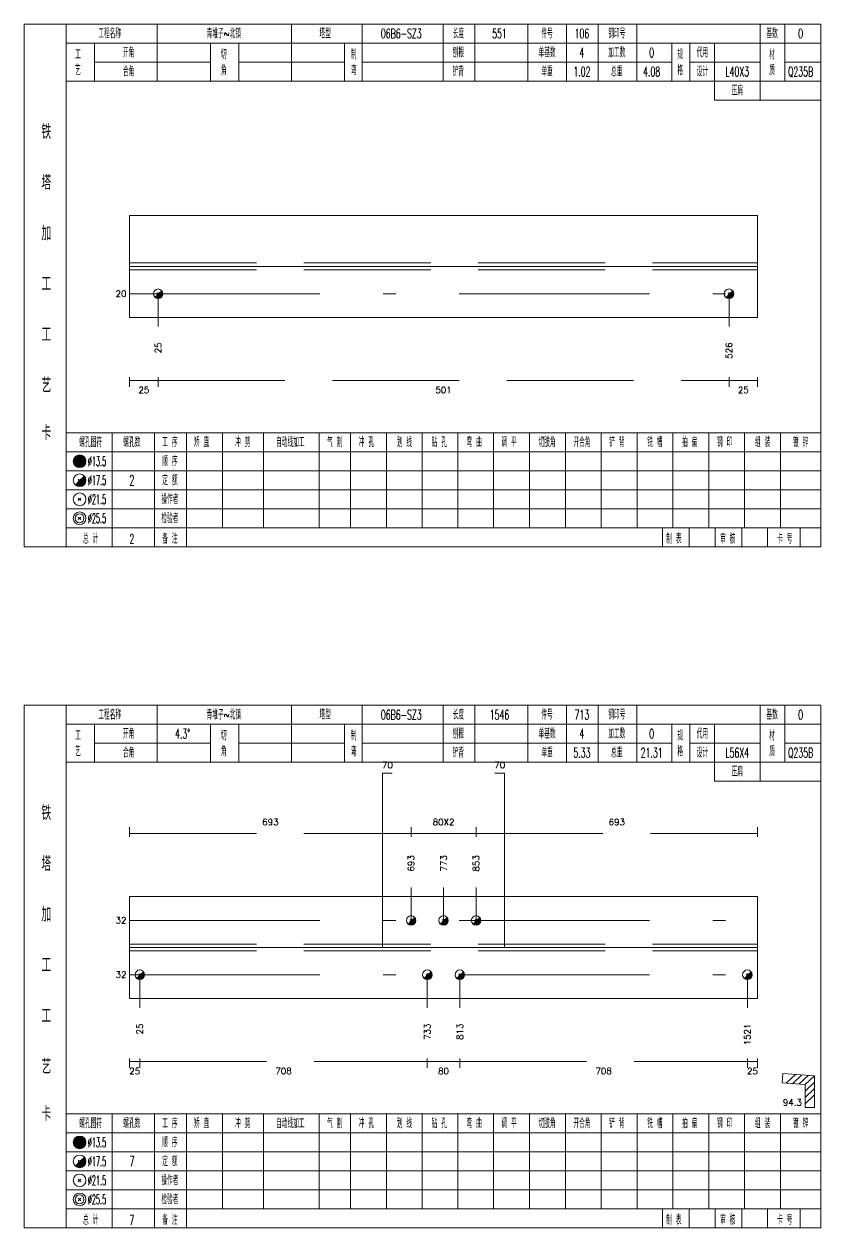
# Model space of a CAD drawing. Extents: x 0 to 30090, y 0 to 380.
# Drawn here: x 1507 to 1758.4, y 0 to 380 of the extents above; entities that cross this region are included whole.
import ezdxf
from ezdxf.enums import TextEntityAlignment as Align

# ---------------------------------------------------------------- set-up
doc = ezdxf.new("R2010")
doc.units = 0
doc.header["$LTSCALE"] = 20
doc.header["$MEASUREMENT"] = 0
doc.linetypes.add('一点画线', pattern=[5.2, 3, -1, 0.2, -1])
doc.linetypes.add('虚线', pattern=[2.75, 2, -0.75])
doc.layers.get('0').update_dxf_attribs({"linetype": 'CONTINUOUS', "lineweight": 25})
for name, color, linetype, lineweight in [('1', 7, 'CONTINUOUS', 25), ('2', 7, 'CONTINUOUS', 25), ('4', 7, 'CONTINUOUS', 25), ('5', 7, 'CONTINUOUS', 25)]:
    doc.layers.add(name, color=color, linetype=linetype, lineweight=lineweight)
doc.styles.get("Standard").update_dxf_attribs({"font": 'simplex', "width": 0.7, "bigfont": 'gbhzfs.shx'})

# ---------------------------------------------------------------- blocks, each defined once
blk = doc.blocks.new('孔17.5')
at = {"layer": '5', "color": 7, "linetype": 'Continuous', "lineweight": 13}
for p, q in [((-0.2, -0.2), (0.2, 0.2)), ((-0.2, 0.2), (0.2, -0.2))]:
    blk.add_line(p, q, dxfattribs=at)
blk.add_circle((0, 0), 1, dxfattribs=at)
for radius in [0.9, 0.8, 0.7, 0.6, 0.5, 0.4, 0.3, 0.2, 0.1]:
    blk.add_arc((0, 0), radius, 225, 45, dxfattribs=at)

msp = doc.modelspace()

# ---------------------------------------------------------------- linework, layer by layer
at = {"color": 7, "linetype": 'Continuous', "lineweight": 18}
for p, q in [((1540.3, 319.62), (1540.3, 287.38)), ((1540.3, 319.62), (1738.4, 319.62)), ((1738.4, 319.62), (1738.4, 287.38)), ((1540.3, 303.5), (1738.4, 303.5)), ((1540.3, 104.57), (1540.3, 72.43)), ((1540.3, 104.57), (1738.4, 104.57)), ((1738.4, 104.57), (1738.4, 72.43)), ((1540.3, 88.5), (1738.4, 88.5))]:
    msp.add_line(p, q, dxfattribs=at)
at = {"color": 1, "linetype": '虚线', "lineweight": 18}
for p, q in [((1540.3, 304.62), (1738.4, 304.62)), ((1540.3, 302.38), (1738.4, 302.38)), ((1540.3, 89.57), (1738.4, 89.57)), ((1540.3, 87.43), (1738.4, 87.43))]:
    msp.add_line(p, q, dxfattribs=at)
at = {"color": 3, "linetype": '一点画线', "lineweight": 13}
for p, q in [((1540.3, 294.88), (1738.4, 294.88)), ((1540.3, 97.07), (1738.4, 97.07)), ((1540.3, 79.93), (1738.4, 79.93))]:
    msp.add_line(p, q, dxfattribs=at)
at = {"color": 7, "linetype": 'Continuous', "lineweight": 13}
for p, q in [((1549.29, 294.88), (1549.29, 284.5)), ((1729.41, 294.88), (1729.41, 284.5)), ((1629.1, 97.07), (1629.1, 107.5)), ((1639.35, 97.07), (1639.35, 107.5)), ((1649.6, 97.07), (1649.6, 107.5)), ((1543.5, 79.93), (1543.5, 69.5)), ((1634.22, 79.93), (1634.22, 69.5)), ((1644.48, 79.93), (1644.48, 69.5)), ((1735.2, 79.93), (1735.2, 69.5))]:
    msp.add_line(p, q, dxfattribs=at)
at = {"color": 8, "linetype": '虚线', "lineweight": 9}
for p, q in [((1540.3, 268.5), (1540.3, 265.5)), ((1540.3, 267.5), (1549.29, 267.5)), ((1549.29, 268.5), (1549.29, 265.5)), ((1549.29, 268.5), (1549.29, 265.5)), ((1549.29, 267.5), (1729.41, 267.5)), ((1729.41, 268.5), (1729.41, 265.5)), ((1729.41, 268.5), (1729.41, 265.5)), ((1729.41, 267.5), (1738.4, 267.5)), ((1738.4, 268.5), (1738.4, 265.5)), ((1540.3, 123.5), (1540.3, 126.5)), ((1629.1, 123.5), (1629.1, 126.5)), ((1629.1, 123.5), (1629.1, 126.5)), ((1649.6, 123.5), (1649.6, 126.5)), ((1649.6, 123.5), (1649.6, 126.5)), ((1738.4, 123.5), (1738.4, 126.5)), ((1540.3, 124.5), (1629.1, 124.5)), ((1629.1, 124.5), (1649.6, 124.5)), ((1649.6, 124.5), (1738.4, 124.5)), ((1540.3, 53.5), (1540.3, 50.5)), ((1543.5, 53.5), (1543.5, 50.5)), ((1543.5, 53.5), (1543.5, 50.5)), ((1634.22, 53.5), (1634.22, 50.5)), ((1634.22, 53.5), (1634.22, 50.5)), ((1644.48, 53.5), (1644.48, 50.5)), ((1644.48, 53.5), (1644.48, 50.5)), ((1735.2, 53.5), (1735.2, 50.5)), ((1735.2, 53.5), (1735.2, 50.5)), ((1738.4, 53.5), (1738.4, 50.5)), ((1540.3, 52.5), (1543.5, 52.5)), ((1543.5, 52.5), (1634.22, 52.5)), ((1634.22, 52.5), (1644.48, 52.5)), ((1644.48, 52.5), (1735.2, 52.5)), ((1735.2, 52.5), (1738.4, 52.5))]:
    msp.add_line(p, q, dxfattribs=at)
at = {"layer": '1', "color": 7, "linetype": 'Continuous', "lineweight": 18}
for p, q in [((1540.3, 287.38), (1738.4, 287.38)), ((1540.3, 72.43), (1738.4, 72.43))]:
    msp.add_line(p, q, dxfattribs=at)
at = {"layer": '2', "color": 7, "linetype": 'Continuous', "lineweight": 13}
for p, q in [((1620.13, 88.5), (1620.13, 143.5)), ((1620.13, 143.5), (1623.13, 143.5)), ((1658.57, 143.5), (1655.57, 143.5)), ((1658.57, 88.5), (1658.57, 143.5)), ((1746.43, 48.75), (1746.2, 45.76)), ((1746.2, 45.76), (1753.4, 45.22)), ((1756.4, 48), (1746.43, 48.75)), ((1747.42, 45.67), (1750.42, 48.45)), ((1749.41, 45.52), (1752.41, 48.3)), ((1751.41, 45.37), (1754.41, 48.15)), ((1753.4, 45.22), (1756.4, 48)), ((1753.4, 43.22), (1756.4, 46)), ((1756.4, 38), (1756.4, 48)), ((1753.4, 45.22), (1753.4, 38)), ((1753.4, 41.22), (1756.4, 44)), ((1753.4, 39.22), (1756.4, 42)), ((1753.4, 38), (1756.4, 38))]:
    msp.add_line(p, q, dxfattribs=at)
at = {"layer": '4', "color": 1, "linetype": 'Continuous', "lineweight": 18}
for p, q in [((1520.3, 215), (1520.3, 380)), ((1549, 362), (1549, 380)), ((1591.4, 362), (1591.4, 380)), ((1613.7, 362), (1613.7, 380)), ((1639.2, 362), (1639.2, 380)), ((1649.2, 362), (1649.2, 380)), ((1665.9, 362), (1665.9, 380)), ((1678.1, 362), (1678.1, 380)), ((1688.1, 362), (1688.1, 380)), ((1700.3, 362), (1700.3, 380)), ((1739.2, 356), (1739.2, 380)), ((1747, 362), (1747, 380)), ((1520.3, 374), (1758.4, 374)), ((1529.2, 362), (1529.2, 374)), ((1565.8, 362), (1565.8, 374)), ((1574.8, 362), (1574.8, 374)), ((1608.1, 362), (1608.1, 374)), ((1711.4, 362), (1711.4, 374)), ((1717, 362), (1717, 374)), ((1724.8, 356), (1724.8, 374)), ((1529.2, 368), (1565.8, 368)), ((1574.8, 368), (1608.1, 368)), ((1613.7, 368), (1711.4, 368)), ((1717, 368), (1739.2, 368)), ((1747, 368), (1758.4, 368)), ((1520.3, 362), (1758.4, 362)), ((1724.8, 356), (1758.4, 356)), ((1520.3, 251), (1758.4, 251)), ((1534.8, 215), (1534.8, 251)), ((1548.1, 215), (1548.1, 251)), ((1558.2, 215), (1558.2, 251)), ((1569.6, 221), (1569.6, 251)), ((1582.5, 221), (1582.5, 251)), ((1600.1, 221), (1600.1, 251)), ((1610, 221), (1610, 251)), ((1621.3, 221), (1621.3, 251)), ((1632.6, 221), (1632.6, 251)), ((1643.9, 221), (1643.9, 251)), ((1655.1, 221), (1655.1, 251)), ((1666.5, 221), (1666.5, 251)), ((1677.8, 221), (1677.8, 251)), ((1689.1, 221), (1689.1, 251)), ((1700.4, 221), (1700.4, 251)), ((1711.7, 221), (1711.7, 251)), ((1723, 221), (1723, 251)), ((1734.3, 221), (1734.3, 251)), ((1745.6, 221), (1745.6, 251)), ((1520.3, 245), (1758.4, 245)), ((1520.3, 239), (1758.4, 239)), ((1520.3, 233), (1758.4, 233)), ((1520.3, 227), (1758.4, 227)), ((1520.3, 221), (1758.4, 221)), ((1708.4, 215), (1708.4, 221)), ((1716.8, 215), (1716.8, 221)), ((1725, 215), (1725, 221)), ((1733.4, 215), (1733.4, 221)), ((1741.6, 215), (1741.6, 221)), ((1751.9, 215), (1751.9, 221)), ((1520.3, 0), (1520.3, 165)), ((1549, 147), (1549, 165)), ((1591.4, 147), (1591.4, 165)), ((1613.7, 147), (1613.7, 165)), ((1639.2, 147), (1639.2, 165)), ((1649.2, 147), (1649.2, 165)), ((1665.9, 147), (1665.9, 165)), ((1678.1, 147), (1678.1, 165)), ((1688.1, 147), (1688.1, 165)), ((1700.3, 147), (1700.3, 165)), ((1739.2, 141), (1739.2, 165)), ((1747, 147), (1747, 165)), ((1520.3, 159), (1758.4, 159)), ((1529.2, 147), (1529.2, 159)), ((1565.8, 147), (1565.8, 159)), ((1574.8, 147), (1574.8, 159)), ((1608.1, 147), (1608.1, 159)), ((1711.4, 147), (1711.4, 159)), ((1717, 147), (1717, 159)), ((1724.8, 141), (1724.8, 159)), ((1529.2, 153), (1565.8, 153)), ((1574.8, 153), (1608.1, 153)), ((1613.7, 153), (1711.4, 153)), ((1717, 153), (1739.2, 153)), ((1747, 153), (1758.4, 153)), ((1520.3, 147), (1758.4, 147)), ((1724.8, 141), (1758.4, 141)), ((1520.3, 36), (1758.4, 36)), ((1534.8, 0), (1534.8, 36)), ((1548.1, 0), (1548.1, 36)), ((1558.2, 0), (1558.2, 36)), ((1569.6, 6), (1569.6, 36)), ((1582.5, 6), (1582.5, 36)), ((1600.1, 6), (1600.1, 36)), ((1610, 6), (1610, 36)), ((1621.3, 6), (1621.3, 36)), ((1632.6, 6), (1632.6, 36)), ((1643.9, 6), (1643.9, 36)), ((1655.1, 6), (1655.1, 36)), ((1666.5, 6), (1666.5, 36)), ((1677.8, 6), (1677.8, 36)), ((1689.1, 6), (1689.1, 36)), ((1700.4, 6), (1700.4, 36)), ((1711.7, 6), (1711.7, 36)), ((1723, 6), (1723, 36)), ((1734.3, 6), (1734.3, 36)), ((1745.6, 6), (1745.6, 36)), ((1520.3, 30), (1758.4, 30)), ((1520.3, 24), (1758.4, 24)), ((1520.3, 18), (1758.4, 18)), ((1520.3, 12), (1758.4, 12)), ((1520.3, 6), (1758.4, 6)), ((1708.4, 0), (1708.4, 6)), ((1716.8, 0), (1716.8, 6)), ((1725, 0), (1725, 6)), ((1733.4, 0), (1733.4, 6)), ((1741.6, 0), (1741.6, 6)), ((1751.9, 0), (1751.9, 6))]:
    msp.add_line(p, q, dxfattribs=at)
at = {"layer": '4', "color": 7, "linetype": 'Continuous', "lineweight": 13}
for p, q in [((1524.3, 241.8), (1524.7, 242.2)), ((1524.7, 241.8), (1524.3, 242.2)), ((1524.1, 235.6), (1524.9, 236.4)), ((1524.1, 236.4), (1524.9, 235.6)), ((1524.1, 229.6), (1524.9, 230.4)), ((1524.1, 230.4), (1524.9, 229.6)), ((1524.1, 223.6), (1524.9, 224.4)), ((1524.1, 224.4), (1524.9, 223.6)), ((1524.3, 26.8), (1524.7, 27.2)), ((1524.7, 26.8), (1524.3, 27.2)), ((1524.1, 20.6), (1524.9, 21.4)), ((1524.1, 21.4), (1524.9, 20.6)), ((1524.1, 14.6), (1524.9, 15.4)), ((1524.1, 15.4), (1524.9, 14.6)), ((1524.1, 8.6), (1524.9, 9.4)), ((1524.1, 9.4), (1524.9, 8.6))]:
    msp.add_line(p, q, dxfattribs=at)
at = {"layer": '4', "color": 1, "linetype": 'Continuous', "lineweight": 18}
for points in [[(1507, 380), (1507, 215), (1758.4, 215), (1758.4, 380)], [(1507, 165), (1507, 0), (1758.4, 0), (1758.4, 165)]]:
    msp.add_lwpolyline(points, close=True, dxfattribs=at)
at = {"layer": '4', "color": 7, "linetype": 'Continuous', "lineweight": 13}
for centre, radius in [((1524.5, 242), 2), ((1524.5, 242), 1.8), ((1524.5, 242), 1.6), ((1524.5, 242), 1.4), ((1524.5, 242), 1.2), ((1524.5, 242), 1), ((1524.5, 242), 0.8), ((1524.5, 242), 0.6), ((1524.5, 242), 0.4), ((1524.5, 242), 0.2), ((1524.5, 236), 2), ((1524.5, 230), 2), ((1524.5, 224), 2), ((1524.5, 224), 1.4), ((1524.5, 27), 2), ((1524.5, 27), 1.8), ((1524.5, 27), 1.6), ((1524.5, 27), 1.4), ((1524.5, 27), 1.2), ((1524.5, 27), 1), ((1524.5, 27), 0.8), ((1524.5, 27), 0.6), ((1524.5, 27), 0.4), ((1524.5, 27), 0.2), ((1524.5, 21), 2), ((1524.5, 15), 2), ((1524.5, 9), 2), ((1524.5, 9), 1.4)]:
    msp.add_circle(centre, radius, dxfattribs=at)
for centre, radius in [((1524.5, 236), 1.8), ((1524.5, 236), 1.6), ((1524.5, 236), 1.4), ((1524.5, 236), 1.2), ((1524.5, 236), 1), ((1524.5, 236), 0.8), ((1524.5, 236), 0.6), ((1524.5, 236), 0.4), ((1524.5, 236), 0.2), ((1524.5, 21), 1.8), ((1524.5, 21), 1.6), ((1524.5, 21), 1.4), ((1524.5, 21), 1.2), ((1524.5, 21), 1), ((1524.5, 21), 0.8), ((1524.5, 21), 0.6), ((1524.5, 21), 0.4), ((1524.5, 21), 0.2)]:
    msp.add_arc(centre, radius, 225, 45, dxfattribs=at)

# ---------------------------------------------------------------- block references
at = {"color": 7, "linetype": 'Continuous', "lineweight": 13, "xscale": 1.5, "yscale": 1.5, "zscale": 1.5}
for p in [(1629.1, 97.07), (1639.35, 97.07), (1649.6, 97.07)]:
    msp.add_blockref('孔17.5', p, dxfattribs=at)
at = {"layer": '1', "color": 7, "linetype": 'Continuous', "lineweight": 13, "xscale": 1.5, "yscale": 1.5, "zscale": 1.5}
for p in [(1549.29, 294.88), (1729.41, 294.88), (1543.5, 79.93), (1634.22, 79.93), (1644.48, 79.93), (1735.2, 79.93)]:
    msp.add_blockref('孔17.5', p, dxfattribs=at)

# ---------------------------------------------------------------- texts
at = {"color": 7, "linetype": 'Continuous', "lineweight": 13}
for s, p in [('20', (1539.3, 294.88)), ('32', (1539.3, 97.07)), ('32', (1539.3, 79.93))]:
    msp.add_text(s, height=2, dxfattribs=at).set_placement(p, align=Align.MIDDLE_RIGHT)
at = {"color": 8, "linetype": 'Continuous', "lineweight": 9}
for s, p in [('25', (1544.79, 265.5)), ('501', (1639.35, 265.5)), ('25', (1733.91, 265.5)), ('25', (1541.9, 50.5)), ('708', (1588.86, 50.5)), ('80', (1639.35, 50.5)), ('708', (1689.84, 50.5)), ('25', (1736.8, 50.5))]:
    msp.add_text(s, height=2, dxfattribs=at).set_placement(p, align=Align.TOP_CENTER)
for s, p in [('693', (1584.7, 126.5)), ('80X2', (1639.35, 126.5)), ('693', (1694, 126.5))]:
    msp.add_text(s, height=2, dxfattribs=at).set_placement(p, align=Align.BOTTOM_CENTER)
at = {"color": 7, "linetype": 'Continuous', "lineweight": 13}
for s, p in [('693', (1629.1, 112.5)), ('773', (1639.35, 112.5)), ('853', (1649.6, 112.5))]:
    msp.add_text(s, height=2, rotation=90, dxfattribs=at).set_placement(p, align=Align.MIDDLE_LEFT)
at = {"layer": '1', "color": 7, "linetype": 'Continuous', "lineweight": 13}
for s, p in [('25', (1549.29, 279.5)), ('526', (1729.41, 279.5)), ('25', (1543.5, 64.5)), ('733', (1634.22, 64.5)), ('813', (1644.48, 64.5)), ('1521', (1735.2, 64.5))]:
    msp.add_text(s, height=2, rotation=90, dxfattribs=at).set_placement(p, align=Align.MIDDLE_RIGHT)
at = {"layer": '2', "color": 7, "linetype": 'Continuous', "lineweight": 13}
for p in [(1621.63, 144.5), (1657.07, 144.5)]:
    msp.add_text('70', height=2, dxfattribs=at).set_placement(p, align=Align.BOTTOM_CENTER)
msp.add_text('94.3', height=2, dxfattribs=at).set_placement((1752.4, 38), align=Align.BOTTOM_RIGHT)
at = {"layer": '4', "color": 1, "linetype": 'Continuous', "lineweight": 13}
for s, height, width, p in [('工程名称', 3, 0.6, (1534, 377)), ('青堆子~北镇', 3, 0.6, (1570, 377)), ('塔型', 3, 0.6, (1602, 377)), ('06B6-SZ3', 3, 0.6, (1626, 377)), ('长度', 3, 0.6, (1644, 377)), ('551', 3, 0.6, (1657, 377)), ('件号', 3, 0.6, (1672, 377)), ('106', 3, 0.6, (1683, 377)), ('钢印号', 3, 0.6, (1694, 377)), ('基数', 3, 0.6, (1743, 377)), ('0', 3, 0.6, (1752, 377)), ('开角', 3, 0.6, (1540, 371)), ('刨根', 3, 0.6, (1644, 371)), ('单基数', 3, 0.6, (1672, 371)), ('4', 3, 0.6, (1683, 371)), ('加工数', 3, 0.6, (1694, 371)), ('0', 3, 0.6, (1705, 371)), ('代用', 3, 0.6, (1721, 371)), ('工', 3, 0.6, (1524, 370.4)), ('切', 3, 0.6, (1570, 370.4)), ('制', 3, 0.6, (1611, 370.4)), ('规', 3, 0.6, (1714, 370.4)), ('材', 3, 0.6, (1743, 370.4)), ('艺', 3, 0.6, (1524, 365.4)), ('合角', 3, 0.6, (1540, 365)), ('角', 3, 0.6, (1570, 365.4)), ('弯', 3, 0.6, (1611, 365.4)), ('铲背', 3, 0.6, (1644, 365)), ('单重', 3, 0.6, (1672, 365)), ('1.02', 3, 0.6, (1683, 365)), ('总重', 3, 0.6, (1694, 365)), ('4.08', 3, 0.6, (1705, 365)), ('格', 3, 0.6, (1714, 365.4)), ('设计', 3, 0.6, (1721, 365)), ('L40X3', 3, 0.6, (1732, 365)), ('质', 3, 0.6, (1743, 365.4)), ('Q235B', 3, 0.6, (1752, 365)), ('压扁', 3, 0.6, (1732, 359)), ('铁', 4.6, 0.8, (1514, 346)), ('塔', 4.6, 0.8, (1514, 330)), ('加', 4.6, 0.8, (1514, 314)), ('工', 4.6, 0.8, (1514, 298)), ('工', 4.6, 0.8, (1514, 282)), ('艺', 4.6, 0.8, (1514, 266)), ('卡', 4.6, 0.8, (1514, 251)), ('螺孔图符', 3, 0.6, (1528, 248)), ('螺孔数', 3, 0.6, (1541, 248)), ('工 序', 3, 0.6, (1553, 248)), ('矫 直', 3, 0.6, (1563, 248)), ('冲 剪', 3, 0.6, (1576, 248)), ('自动线加工', 3, 0.6, (1591, 248)), ('气 割', 3, 0.6, (1605, 248)), ('冲 孔', 3, 0.6, (1615, 248)), ('划 线', 3, 0.6, (1627, 248)), ('钻 孔', 3, 0.6, (1638, 248)), ('弯 曲', 3, 0.6, (1649, 248)), ('调 平', 3, 0.6, (1660, 248)), ('切肢角', 3, 0.6, (1672, 248)), ('开合角', 3, 0.6, (1683, 248)), ('铲 背', 3, 0.6, (1694, 248)), ('铣 槽', 3, 0.6, (1706, 248)), ('拍 扁', 3, 0.6, (1717, 248)), ('钢 印', 3, 0.6, (1728, 248)), ('组 装', 3, 0.6, (1740, 248)), ('镀 锌', 3, 0.6, (1752, 248)), ('%%C13.5', 3, 0.5, (1530, 242)), ('顺 序', 3, 0.6, (1553, 242)), ('%%C17.5', 3, 0.5, (1530, 236)), ('2', 3.2, 0.6, (1541, 236)), ('定 额', 3, 0.6, (1553, 236)), ('操作者', 3, 0.6, (1553, 230)), ('%%C21.5', 3, 0.5, (1530, 230)), ('%%C25.5', 3, 0.5, (1530, 224)), ('检验者', 3, 0.6, (1553, 224)), ('总 计', 3, 0.6, (1528, 217.5)), ('2', 3, 0.6, (1541, 217.5)), ('备 注', 3, 0.6, (1553, 217.5)), ('制 表', 3, 0.6, (1712, 217.5)), ('审 核', 3, 0.6, (1729, 217.5)), ('卡 号', 3, 0.6, (1747, 217.5)), ('工程名称', 3, 0.6, (1534, 162)), ('青堆子~北镇', 3, 0.6, (1570, 162)), ('塔型', 3, 0.6, (1602, 162)), ('06B6-SZ3', 3, 0.6, (1626, 162)), ('长度', 3, 0.6, (1644, 162)), ('1546', 3, 0.6, (1657, 162)), ('件号', 3, 0.6, (1672, 162)), ('713', 3, 0.6, (1683, 162)), ('钢印号', 3, 0.6, (1694, 162)), ('基数', 3, 0.6, (1743, 162)), ('0', 3, 0.6, (1752, 162)), ('工', 3, 0.6, (1524, 155.4)), ('开角', 3, 0.6, (1540, 156)), ('4.3%%d', 3, 0.6, (1557, 156)), ('切', 3, 0.6, (1570, 155.4)), ('制', 3, 0.6, (1611, 155.4)), ('刨根', 3, 0.6, (1644, 156)), ('单基数', 3, 0.6, (1672, 156)), ('4', 3, 0.6, (1683, 156)), ('加工数', 3, 0.6, (1694, 156)), ('0', 3, 0.6, (1705, 156)), ('规', 3, 0.6, (1714, 155.4)), ('代用', 3, 0.6, (1721, 156)), ('材', 3, 0.6, (1743, 155.4)), ('艺', 3, 0.6, (1524, 150.4)), ('角', 3, 0.6, (1570, 150.4)), ('弯', 3, 0.6, (1611, 150.4)), ('格', 3, 0.6, (1714, 150.4)), ('质', 3, 0.6, (1743, 150.4)), ('合角', 3, 0.6, (1540, 150)), ('铲背', 3, 0.6, (1644, 150)), ('单重', 3, 0.6, (1672, 150)), ('5.33', 3, 0.6, (1683, 150)), ('总重', 3, 0.6, (1694, 150)), ('21.31', 3, 0.6, (1705, 150)), ('设计', 3, 0.6, (1721, 150)), ('L56X4', 3, 0.6, (1732, 150)), ('Q235B', 3, 0.6, (1752, 150)), ('压扁', 3, 0.6, (1732, 144)), ('铁', 4.6, 0.8, (1514, 131)), ('塔', 4.6, 0.8, (1514, 115)), ('加', 4.6, 0.8, (1514, 99)), ('工', 4.6, 0.8, (1514, 83)), ('工', 4.6, 0.8, (1514, 67)), ('艺', 4.6, 0.8, (1514, 51)), ('卡', 4.6, 0.8, (1514, 36)), ('螺孔图符', 3, 0.6, (1528, 33)), ('螺孔数', 3, 0.6, (1541, 33)), ('工 序', 3, 0.6, (1553, 33)), ('矫 直', 3, 0.6, (1563, 33)), ('冲 剪', 3, 0.6, (1576, 33)), ('自动线加工', 3, 0.6, (1591, 33)), ('气 割', 3, 0.6, (1605, 33)), ('冲 孔', 3, 0.6, (1615, 33)), ('划 线', 3, 0.6, (1627, 33)), ('钻 孔', 3, 0.6, (1638, 33)), ('弯 曲', 3, 0.6, (1649, 33)), ('调 平', 3, 0.6, (1660, 33)), ('切肢角', 3, 0.6, (1672, 33)), ('开合角', 3, 0.6, (1683, 33)), ('铲 背', 3, 0.6, (1694, 33)), ('铣 槽', 3, 0.6, (1706, 33)), ('拍 扁', 3, 0.6, (1717, 33)), ('钢 印', 3, 0.6, (1728, 33)), ('组 装', 3, 0.6, (1740, 33)), ('镀 锌', 3, 0.6, (1752, 33)), ('%%C13.5', 3, 0.5, (1530, 27)), ('顺 序', 3, 0.6, (1553, 27)), ('定 额', 3, 0.6, (1553, 21)), ('%%C17.5', 3, 0.5, (1530, 21)), ('7', 3.2, 0.6, (1541, 21)), ('%%C21.5', 3, 0.5, (1530, 15)), ('操作者', 3, 0.6, (1553, 15)), ('%%C25.5', 3, 0.5, (1530, 9)), ('检验者', 3, 0.6, (1553, 9)), ('总 计', 3, 0.6, (1528, 2.5)), ('7', 3, 0.6, (1541, 2.5)), ('备 注', 3, 0.6, (1553, 2.5)), ('制 表', 3, 0.6, (1712, 2.5)), ('审 核', 3, 0.6, (1729, 2.5)), ('卡 号', 3, 0.6, (1747, 2.5))]:
    msp.add_text(s, height=height, dxfattribs=dict(at, width=width)).set_placement(p, align=Align.MIDDLE_CENTER)

doc.saveas('drawing.dxf')
